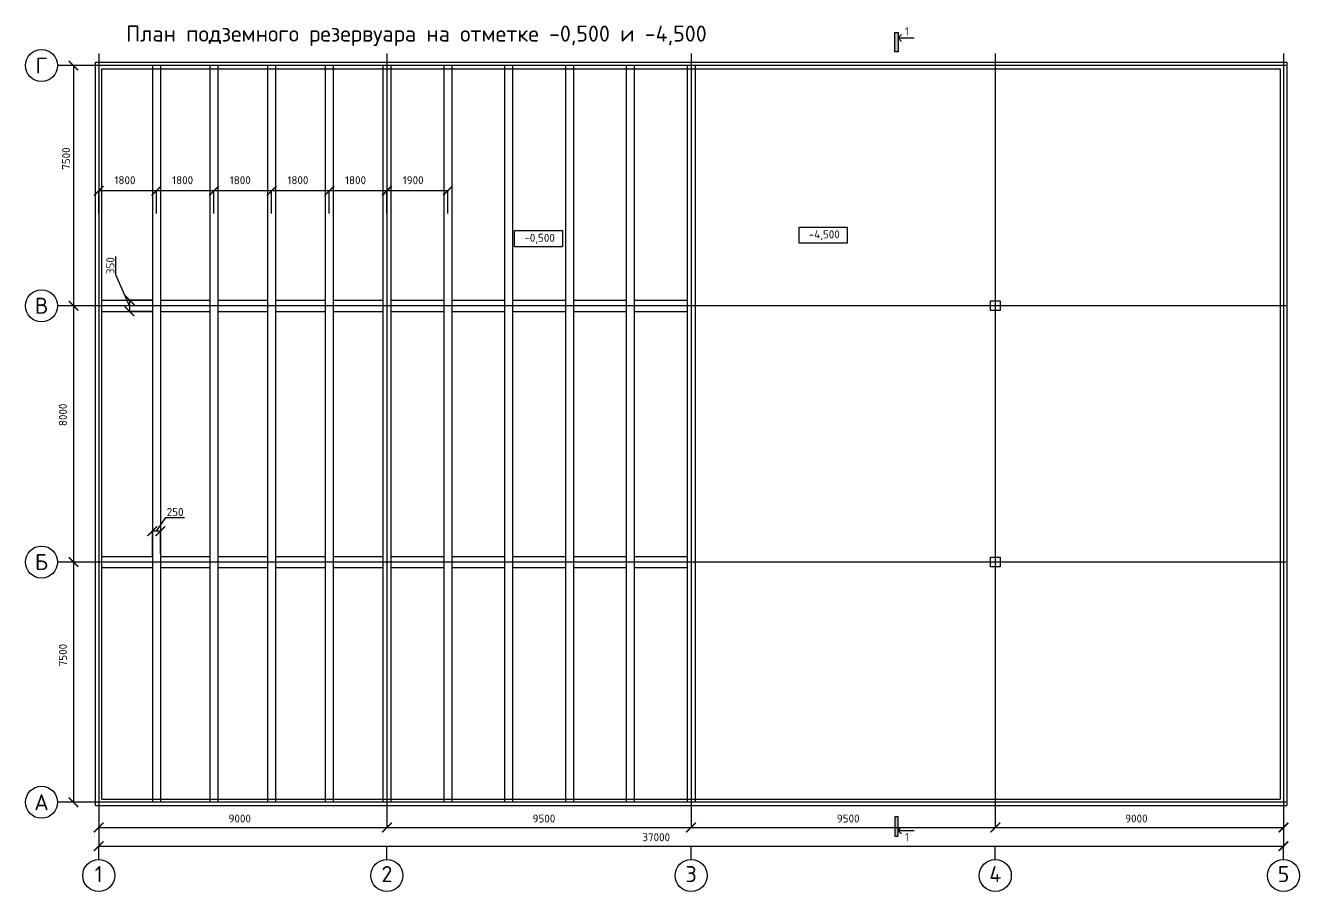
# Model space of a CAD drawing. Header units: inches. Extents: x -40792 to 154464, y -8824 to 63685.
# Drawn here: x 114677 to 154464, y -4977 to 22059 of the extents above; entities that cross this region are included whole.
import ezdxf

# ---------------------------------------------------------------- set-up
doc = ezdxf.new("R2010")
doc.units = ezdxf.units.IN
doc.header["$MEASUREMENT"] = 0
doc.linetypes.add('DASHDOT_axis', pattern=[24, 20, -1.5, 1, -1.5])
doc.layers.add('КМ-Размеры', color=2, linetype='Continuous')
doc.styles.add('GOST-2.304_Type-B', font='GOST_Common.ttf')
doc.styles.add('ISOCPEUR', font='isocpeur.ttf')
doc.dimstyles.new('SPDS', dxfattribs={"dimscale": 100, "dimtxt": 2.5, "dimasz": 2, "dimexe": 1.25, "dimexo": 0.625, "dimtad": 1, "dimdec": 0, "dimrnd": 0.001, "dimtxsty": 'GOST-2.304_Type-B', "dimblk": 'ARCHTICK', "dimcen": 2.5, "dimdle": 2, "dimadec": 0, "dimazin": 2, "dimtfac": 0.75, "dimtdec": 0, "dimtmove": 1, "dimatfit": 3, "dimfxl": 1.25, "dimtolj": 1, "dimarcsym": 0})

# ---------------------------------------------------------------- blocks, each defined once
blk = doc.blocks.new('_ArchTick')
at = {"color": 0, "linetype": 'ByBlock', "const_width": 0.15}
blk.add_lwpolyline([(-0.5, -0.5), (0.5, 0.5)], dxfattribs=at)
blk = doc.blocks.new('*D83')
at = {"layer": 'Defpoints', "color": 0, "ltscale": 10, "transparency": 16777216}
for p in [(116964, -2192), (153964, -2192), (153964, -3562)]:
    blk.add_point(p, dxfattribs=at)
at = {"layer": 'КМ-Размеры', "color": 0, "lineweight": -2, "ltscale": 10, "transparency": 16777216}
for p, q in [((116964, -2198), (116964, -3575)), ((153964, -2198), (153964, -3575))]:
    blk.add_line(p, q, dxfattribs=at)
at = {"layer": 'КМ-Размеры', "color": 0, "linetype": 'ByBlock', "ltscale": 10, "transparency": 16777216}
blk.add_line((116944, -3562), (153984, -3562), dxfattribs=at)
at = {"layer": 'КМ-Размеры', "color": 0, "ltscale": 10, "transparency": 16777216, "xscale": 300, "yscale": 300, "zscale": 300, "rotation": 180}
blk.add_blockref('_ArchTick', (116964, -3562), dxfattribs=at)
at = {"layer": 'КМ-Размеры', "color": 0, "ltscale": 10, "transparency": 16777216, "xscale": 300, "yscale": 300, "zscale": 300}
blk.add_blockref('_ArchTick', (153964, -3562), dxfattribs=at)
at = {"layer": 'КМ-Размеры', "color": 0, "lineweight": 15, "ltscale": 10, "transparency": 16777216, "insert": (134374, -3283), "char_height": 250, "attachment_point": 5, "style": 'ISOCPEUR'}
blk.add_mtext('\\A1;37000', dxfattribs=at)
blk = doc.blocks.new('*D84')
at = {"layer": 'Defpoints', "color": 0, "ltscale": 10, "transparency": 16777216}
for p in [(116964, -2092), (125964, -2192), (125964, -2979)]:
    blk.add_point(p, dxfattribs=at)
at = {"layer": 'КМ-Размеры', "color": 0, "lineweight": -2, "ltscale": 10, "transparency": 16777216}
for p, q in [((116964, -2098), (116964, -2991)), ((125964, -2198), (125964, -2991))]:
    blk.add_line(p, q, dxfattribs=at)
at = {"layer": 'КМ-Размеры', "color": 0, "linetype": 'ByBlock', "ltscale": 10, "transparency": 16777216}
blk.add_line((116944, -2979), (125984, -2979), dxfattribs=at)
at = {"layer": 'КМ-Размеры', "color": 0, "ltscale": 10, "transparency": 16777216, "xscale": 300, "yscale": 300, "zscale": 300, "rotation": 180}
blk.add_blockref('_ArchTick', (116964, -2979), dxfattribs=at)
at = {"layer": 'КМ-Размеры', "color": 0, "ltscale": 10, "transparency": 16777216, "xscale": 300, "yscale": 300, "zscale": 300}
blk.add_blockref('_ArchTick', (125964, -2979), dxfattribs=at)
at = {"layer": 'КМ-Размеры', "color": 0, "lineweight": 15, "ltscale": 10, "transparency": 16777216, "insert": (121369, -2699), "char_height": 250, "attachment_point": 5, "style": 'ISOCPEUR'}
blk.add_mtext('\\A1;9000', dxfattribs=at)
blk = doc.blocks.new('*D85')
at = {"layer": 'Defpoints', "color": 0, "ltscale": 10, "transparency": 16777216}
for p in [(144964, -2092), (153964, -2192), (153964, -2979)]:
    blk.add_point(p, dxfattribs=at)
at = {"layer": 'КМ-Размеры', "color": 0, "lineweight": -2, "ltscale": 10, "transparency": 16777216}
for p, q in [((144964, -2098), (144964, -2991)), ((153964, -2198), (153964, -2991))]:
    blk.add_line(p, q, dxfattribs=at)
at = {"layer": 'КМ-Размеры', "color": 0, "linetype": 'ByBlock', "ltscale": 10, "transparency": 16777216}
blk.add_line((144944, -2979), (153984, -2979), dxfattribs=at)
at = {"layer": 'КМ-Размеры', "color": 0, "ltscale": 10, "transparency": 16777216, "xscale": 300, "yscale": 300, "zscale": 300, "rotation": 180}
blk.add_blockref('_ArchTick', (144964, -2979), dxfattribs=at)
at = {"layer": 'КМ-Размеры', "color": 0, "ltscale": 10, "transparency": 16777216, "xscale": 300, "yscale": 300, "zscale": 300}
blk.add_blockref('_ArchTick', (153964, -2979), dxfattribs=at)
at = {"layer": 'КМ-Размеры', "color": 0, "lineweight": 15, "ltscale": 10, "transparency": 16777216, "insert": (149369, -2699), "char_height": 250, "attachment_point": 5, "style": 'ISOCPEUR'}
blk.add_mtext('\\A1;9000', dxfattribs=at)
blk = doc.blocks.new('*D86')
at = {"layer": 'Defpoints', "color": 0, "ltscale": 10, "transparency": 16777216}
for p in [(135464, -2192), (144964, -2192), (144964, -2979)]:
    blk.add_point(p, dxfattribs=at)
at = {"layer": 'КМ-Размеры', "color": 0, "lineweight": -2, "ltscale": 10, "transparency": 16777216}
for p, q in [((135464, -2198), (135464, -2991)), ((144964, -2198), (144964, -2991))]:
    blk.add_line(p, q, dxfattribs=at)
at = {"layer": 'КМ-Размеры', "color": 0, "linetype": 'ByBlock', "ltscale": 10, "transparency": 16777216}
blk.add_line((135444, -2979), (144984, -2979), dxfattribs=at)
at = {"layer": 'КМ-Размеры', "color": 0, "ltscale": 10, "transparency": 16777216, "xscale": 300, "yscale": 300, "zscale": 300, "rotation": 180}
blk.add_blockref('_ArchTick', (135464, -2979), dxfattribs=at)
at = {"layer": 'КМ-Размеры', "color": 0, "ltscale": 10, "transparency": 16777216, "xscale": 300, "yscale": 300, "zscale": 300}
blk.add_blockref('_ArchTick', (144964, -2979), dxfattribs=at)
at = {"layer": 'КМ-Размеры', "color": 0, "lineweight": 15, "ltscale": 10, "transparency": 16777216, "insert": (140369, -2699), "char_height": 250, "attachment_point": 5, "style": 'ISOCPEUR'}
blk.add_mtext('\\A1;9500', dxfattribs=at)
blk = doc.blocks.new('*D87')
at = {"layer": 'Defpoints', "color": 0, "ltscale": 10, "transparency": 16777216}
for p in [(125964, -2192), (135464, -2192), (135464, -2979)]:
    blk.add_point(p, dxfattribs=at)
at = {"layer": 'КМ-Размеры', "color": 0, "lineweight": -2, "ltscale": 10, "transparency": 16777216}
for p, q in [((125964, -2198), (125964, -2991)), ((135464, -2198), (135464, -2991))]:
    blk.add_line(p, q, dxfattribs=at)
at = {"layer": 'КМ-Размеры', "color": 0, "linetype": 'ByBlock', "ltscale": 10, "transparency": 16777216}
blk.add_line((125944, -2979), (135484, -2979), dxfattribs=at)
at = {"layer": 'КМ-Размеры', "color": 0, "ltscale": 10, "transparency": 16777216, "xscale": 300, "yscale": 300, "zscale": 300, "rotation": 180}
blk.add_blockref('_ArchTick', (125964, -2979), dxfattribs=at)
at = {"layer": 'КМ-Размеры', "color": 0, "ltscale": 10, "transparency": 16777216, "xscale": 300, "yscale": 300, "zscale": 300}
blk.add_blockref('_ArchTick', (135464, -2979), dxfattribs=at)
at = {"layer": 'КМ-Размеры', "color": 0, "lineweight": 15, "ltscale": 10, "transparency": 16777216, "insert": (130869, -2699), "char_height": 250, "attachment_point": 5, "style": 'ISOCPEUR'}
blk.add_mtext('\\A1;9500', dxfattribs=at)
blk = doc.blocks.new('*D88')
at = {"layer": 'Defpoints', "color": 0, "ltscale": 10, "transparency": 16777216}
for p in [(116964, 5308), (116177, -2192), (116964, -2192)]:
    blk.add_point(p, dxfattribs=at)
at = {"layer": 'КМ-Размеры', "color": 0, "lineweight": -2, "ltscale": 10, "transparency": 16777216}
for p, q in [((116958, 5308), (116165, 5308)), ((116958, -2192), (116165, -2192))]:
    blk.add_line(p, q, dxfattribs=at)
at = {"layer": 'КМ-Размеры', "color": 0, "linetype": 'ByBlock', "ltscale": 10, "transparency": 16777216}
blk.add_line((116177, 5328), (116177, -2212), dxfattribs=at)
at = {"layer": 'КМ-Размеры', "color": 0, "ltscale": 10, "transparency": 16777216, "xscale": 300, "yscale": 300, "zscale": 300}
for p, rotation in [((116177, 5308), 90), ((116177, -2192), 270)]:
    blk.add_blockref('_ArchTick', p, dxfattribs=dict(at, rotation=rotation))
at = {"layer": 'КМ-Размеры', "color": 0, "lineweight": 15, "ltscale": 10, "transparency": 16777216, "insert": (115846, 2403), "char_height": 250, "attachment_point": 5, "rotation": 90, "style": 'ISOCPEUR'}
blk.add_mtext('\\A1;7500', dxfattribs=at)
blk = doc.blocks.new('*D89')
at = {"layer": 'Defpoints', "color": 0, "ltscale": 10, "transparency": 16777216}
for p in [(116964, 13308), (116177, 5308), (116964, 5308)]:
    blk.add_point(p, dxfattribs=at)
at = {"layer": 'КМ-Размеры', "color": 0, "lineweight": -2, "ltscale": 10, "transparency": 16777216}
for p, q in [((116958, 13308), (116165, 13308)), ((116958, 5308), (116165, 5308))]:
    blk.add_line(p, q, dxfattribs=at)
at = {"layer": 'КМ-Размеры', "color": 0, "linetype": 'ByBlock', "ltscale": 10, "transparency": 16777216}
blk.add_line((116177, 13328), (116177, 5288), dxfattribs=at)
at = {"layer": 'КМ-Размеры', "color": 0, "ltscale": 10, "transparency": 16777216, "xscale": 300, "yscale": 300, "zscale": 300}
for p, rotation in [((116177, 13308), 90), ((116177, 5308), 270)]:
    blk.add_blockref('_ArchTick', p, dxfattribs=dict(at, rotation=rotation))
at = {"layer": 'КМ-Размеры', "color": 0, "lineweight": 15, "ltscale": 10, "transparency": 16777216, "insert": (115846, 9903), "char_height": 250, "attachment_point": 5, "rotation": 90, "style": 'ISOCPEUR'}
blk.add_mtext('\\A1;8000', dxfattribs=at)
blk = doc.blocks.new('*D90')
at = {"layer": 'Defpoints', "color": 0, "ltscale": 10, "transparency": 16777216}
for p in [(117064, 20808), (116177, 13308), (117064, 13308)]:
    blk.add_point(p, dxfattribs=at)
at = {"layer": 'КМ-Размеры', "color": 0, "lineweight": -2, "ltscale": 10, "transparency": 16777216}
for p, q in [((117058, 20808), (116165, 20808)), ((117058, 13308), (116165, 13308))]:
    blk.add_line(p, q, dxfattribs=at)
at = {"layer": 'КМ-Размеры', "color": 0, "linetype": 'ByBlock', "ltscale": 10, "transparency": 16777216}
blk.add_line((116177, 20828), (116177, 13288), dxfattribs=at)
at = {"layer": 'КМ-Размеры', "color": 0, "ltscale": 10, "transparency": 16777216, "xscale": 300, "yscale": 300, "zscale": 300}
for p, rotation in [((116177, 20808), 90), ((116177, 13308), 270)]:
    blk.add_blockref('_ArchTick', p, dxfattribs=dict(at, rotation=rotation))
at = {"layer": 'КМ-Размеры', "color": 0, "lineweight": 15, "ltscale": 10, "transparency": 16777216, "insert": (115946, 17903), "char_height": 250, "attachment_point": 5, "rotation": 90, "style": 'ISOCPEUR'}
blk.add_mtext('\\A1;7500', dxfattribs=at)
blk = doc.blocks.new('*D91')
at = {"layer": 'Defpoints', "color": 0, "ltscale": 10, "transparency": 16777216}
for p in [(117927, 13133), (118639, 13483), (118639, 13133)]:
    blk.add_point(p, dxfattribs=at)
at = {"layer": 'КМ-Размеры', "color": 0, "linetype": 'ByBlock', "ltscale": 10, "transparency": 16777216}
for p, q in [((117503, 14274), (117503, 14849)), ((117927, 13308), (117503, 14274)), ((117927, 13503), (117927, 13113))]:
    blk.add_line(p, q, dxfattribs=at)
at = {"layer": 'КМ-Размеры', "color": 0, "lineweight": -2, "ltscale": 10, "transparency": 16777216}
for p, q in [((118633, 13483), (117914, 13483)), ((118633, 13133), (117914, 13133))]:
    blk.add_line(p, q, dxfattribs=at)
at = {"layer": 'КМ-Размеры', "color": 0, "ltscale": 10, "transparency": 16777216, "xscale": 300, "yscale": 300, "zscale": 300}
for p, rotation in [((117927, 13483), 90), ((117927, 13133), 270)]:
    blk.add_blockref('_ArchTick', p, dxfattribs=dict(at, rotation=rotation))
at = {"layer": 'КМ-Размеры', "color": 0, "lineweight": 15, "ltscale": 10, "transparency": 16777216, "insert": (117328, 14562), "char_height": 250, "attachment_point": 5, "rotation": 90, "style": 'ISOCPEUR'}
blk.add_mtext('\\A1;350', dxfattribs=at)
blk = doc.blocks.new('*D76')
at = {"layer": 'Defpoints', "color": 0, "ltscale": 10, "transparency": 16777216}
for p in [(118639, 6272), (118639, 5483), (118889, 5559)]:
    blk.add_point(p, dxfattribs=at)
at = {"layer": 'КМ-Размеры', "color": 0, "linetype": 'ByBlock', "ltscale": 10, "transparency": 16777216}
for p, q in [((118764, 6272), (119065, 6695)), ((119065, 6695), (119640, 6695)), ((118909, 6272), (118619, 6272))]:
    blk.add_line(p, q, dxfattribs=at)
at = {"layer": 'КМ-Размеры', "color": 0, "lineweight": -2, "ltscale": 10, "transparency": 16777216}
for p, q in [((118639, 5490), (118639, 6284)), ((118889, 5565), (118889, 6284))]:
    blk.add_line(p, q, dxfattribs=at)
at = {"layer": 'КМ-Размеры', "color": 0, "ltscale": 10, "transparency": 16777216, "xscale": 300, "yscale": 300, "zscale": 300, "rotation": 180}
blk.add_blockref('_ArchTick', (118639, 6272), dxfattribs=at)
at = {"layer": 'КМ-Размеры', "color": 0, "ltscale": 10, "transparency": 16777216, "xscale": 300, "yscale": 300, "zscale": 300}
blk.add_blockref('_ArchTick', (118889, 6272), dxfattribs=at)
at = {"layer": 'КМ-Размеры', "color": 0, "lineweight": 15, "ltscale": 10, "transparency": 16777216, "insert": (119352, 6870), "char_height": 250, "attachment_point": 5, "style": 'ISOCPEUR'}
blk.add_mtext('\\A1;250', dxfattribs=at)
blk = doc.blocks.new('*D77')
at = {"layer": 'Defpoints', "color": 0, "ltscale": 10, "transparency": 16777216}
for p in [(116964, 16899), (116964, 16186), (118764, 16186)]:
    blk.add_point(p, dxfattribs=at)
at = {"layer": 'КМ-Размеры', "color": 0, "linetype": 'ByBlock', "ltscale": 10, "transparency": 16777216}
blk.add_line((118784, 16899), (116944, 16899), dxfattribs=at)
at = {"layer": 'КМ-Размеры', "color": 0, "lineweight": -2, "ltscale": 10, "transparency": 16777216}
for p, q in [((116964, 16192), (116964, 16911)), ((118764, 16192), (118764, 16911))]:
    blk.add_line(p, q, dxfattribs=at)
at = {"layer": 'КМ-Размеры', "color": 0, "ltscale": 10, "transparency": 16777216, "xscale": 300, "yscale": 300, "zscale": 300, "rotation": 180}
blk.add_blockref('_ArchTick', (116964, 16899), dxfattribs=at)
at = {"layer": 'КМ-Размеры', "color": 0, "ltscale": 10, "transparency": 16777216, "xscale": 300, "yscale": 300, "zscale": 300}
blk.add_blockref('_ArchTick', (118764, 16899), dxfattribs=at)
at = {"layer": 'КМ-Размеры', "color": 0, "lineweight": 15, "ltscale": 10, "transparency": 16777216, "insert": (117784, 17228), "char_height": 250, "attachment_point": 5, "style": 'ISOCPEUR'}
blk.add_mtext('\\A1;1800', dxfattribs=at)
blk = doc.blocks.new('*D78')
at = {"layer": 'Defpoints', "color": 0, "ltscale": 10, "transparency": 16777216}
for p in [(118764, 16899), (118764, 16186), (120564, 16186)]:
    blk.add_point(p, dxfattribs=at)
at = {"layer": 'КМ-Размеры', "color": 0, "linetype": 'ByBlock', "ltscale": 10, "transparency": 16777216}
blk.add_line((120584, 16899), (118744, 16899), dxfattribs=at)
at = {"layer": 'КМ-Размеры', "color": 0, "lineweight": -2, "ltscale": 10, "transparency": 16777216}
for p, q in [((118764, 16192), (118764, 16911)), ((120564, 16192), (120564, 16911))]:
    blk.add_line(p, q, dxfattribs=at)
at = {"layer": 'КМ-Размеры', "color": 0, "ltscale": 10, "transparency": 16777216, "xscale": 300, "yscale": 300, "zscale": 300, "rotation": 180}
blk.add_blockref('_ArchTick', (118764, 16899), dxfattribs=at)
at = {"layer": 'КМ-Размеры', "color": 0, "ltscale": 10, "transparency": 16777216, "xscale": 300, "yscale": 300, "zscale": 300}
blk.add_blockref('_ArchTick', (120564, 16899), dxfattribs=at)
at = {"layer": 'КМ-Размеры', "color": 0, "lineweight": 15, "ltscale": 10, "transparency": 16777216, "insert": (119584, 17228), "char_height": 250, "attachment_point": 5, "style": 'ISOCPEUR'}
blk.add_mtext('\\A1;1800', dxfattribs=at)
blk = doc.blocks.new('*D79')
at = {"layer": 'Defpoints', "color": 0, "ltscale": 10, "transparency": 16777216}
for p in [(120564, 16899), (120564, 16186), (122364, 16186)]:
    blk.add_point(p, dxfattribs=at)
at = {"layer": 'КМ-Размеры', "color": 0, "linetype": 'ByBlock', "ltscale": 10, "transparency": 16777216}
blk.add_line((122384, 16899), (120544, 16899), dxfattribs=at)
at = {"layer": 'КМ-Размеры', "color": 0, "lineweight": -2, "ltscale": 10, "transparency": 16777216}
for p, q in [((120564, 16192), (120564, 16911)), ((122364, 16192), (122364, 16911))]:
    blk.add_line(p, q, dxfattribs=at)
at = {"layer": 'КМ-Размеры', "color": 0, "ltscale": 10, "transparency": 16777216, "xscale": 300, "yscale": 300, "zscale": 300, "rotation": 180}
blk.add_blockref('_ArchTick', (120564, 16899), dxfattribs=at)
at = {"layer": 'КМ-Размеры', "color": 0, "ltscale": 10, "transparency": 16777216, "xscale": 300, "yscale": 300, "zscale": 300}
blk.add_blockref('_ArchTick', (122364, 16899), dxfattribs=at)
at = {"layer": 'КМ-Размеры', "color": 0, "lineweight": 15, "ltscale": 10, "transparency": 16777216, "insert": (121384, 17228), "char_height": 250, "attachment_point": 5, "style": 'ISOCPEUR'}
blk.add_mtext('\\A1;1800', dxfattribs=at)
blk = doc.blocks.new('*D80')
at = {"layer": 'Defpoints', "color": 0, "ltscale": 10, "transparency": 16777216}
for p in [(122364, 16899), (122364, 16186), (124164, 16186)]:
    blk.add_point(p, dxfattribs=at)
at = {"layer": 'КМ-Размеры', "color": 0, "linetype": 'ByBlock', "ltscale": 10, "transparency": 16777216}
blk.add_line((124184, 16899), (122344, 16899), dxfattribs=at)
at = {"layer": 'КМ-Размеры', "color": 0, "lineweight": -2, "ltscale": 10, "transparency": 16777216}
for p, q in [((122364, 16192), (122364, 16911)), ((124164, 16192), (124164, 16911))]:
    blk.add_line(p, q, dxfattribs=at)
at = {"layer": 'КМ-Размеры', "color": 0, "ltscale": 10, "transparency": 16777216, "xscale": 300, "yscale": 300, "zscale": 300, "rotation": 180}
blk.add_blockref('_ArchTick', (122364, 16899), dxfattribs=at)
at = {"layer": 'КМ-Размеры', "color": 0, "ltscale": 10, "transparency": 16777216, "xscale": 300, "yscale": 300, "zscale": 300}
blk.add_blockref('_ArchTick', (124164, 16899), dxfattribs=at)
at = {"layer": 'КМ-Размеры', "color": 0, "lineweight": 15, "ltscale": 10, "transparency": 16777216, "insert": (123184, 17228), "char_height": 250, "attachment_point": 5, "style": 'ISOCPEUR'}
blk.add_mtext('\\A1;1800', dxfattribs=at)
blk = doc.blocks.new('*D81')
at = {"layer": 'Defpoints', "color": 0, "ltscale": 10, "transparency": 16777216}
for p in [(124164, 16899), (124164, 16186), (125964, 16186)]:
    blk.add_point(p, dxfattribs=at)
at = {"layer": 'КМ-Размеры', "color": 0, "linetype": 'ByBlock', "ltscale": 10, "transparency": 16777216}
blk.add_line((125984, 16899), (124144, 16899), dxfattribs=at)
at = {"layer": 'КМ-Размеры', "color": 0, "lineweight": -2, "ltscale": 10, "transparency": 16777216}
for p, q in [((124164, 16192), (124164, 16911)), ((125964, 16192), (125964, 16911))]:
    blk.add_line(p, q, dxfattribs=at)
at = {"layer": 'КМ-Размеры', "color": 0, "ltscale": 10, "transparency": 16777216, "xscale": 300, "yscale": 300, "zscale": 300, "rotation": 180}
blk.add_blockref('_ArchTick', (124164, 16899), dxfattribs=at)
at = {"layer": 'КМ-Размеры', "color": 0, "ltscale": 10, "transparency": 16777216, "xscale": 300, "yscale": 300, "zscale": 300}
blk.add_blockref('_ArchTick', (125964, 16899), dxfattribs=at)
at = {"layer": 'КМ-Размеры', "color": 0, "lineweight": 15, "ltscale": 10, "transparency": 16777216, "insert": (124984, 17228), "char_height": 250, "attachment_point": 5, "style": 'ISOCPEUR'}
blk.add_mtext('\\A1;1800', dxfattribs=at)
blk = doc.blocks.new('*D82')
at = {"layer": 'Defpoints', "color": 0, "ltscale": 10, "transparency": 16777216}
for p in [(125964, 16899), (125964, 16186), (127864, 16186)]:
    blk.add_point(p, dxfattribs=at)
at = {"layer": 'КМ-Размеры', "color": 0, "linetype": 'ByBlock', "ltscale": 10, "transparency": 16777216}
blk.add_line((127884, 16899), (125944, 16899), dxfattribs=at)
at = {"layer": 'КМ-Размеры', "color": 0, "lineweight": -2, "ltscale": 10, "transparency": 16777216}
for p, q in [((125964, 16192), (125964, 16911)), ((127864, 16192), (127864, 16911))]:
    blk.add_line(p, q, dxfattribs=at)
at = {"layer": 'КМ-Размеры', "color": 0, "ltscale": 10, "transparency": 16777216, "xscale": 300, "yscale": 300, "zscale": 300, "rotation": 180}
blk.add_blockref('_ArchTick', (125964, 16899), dxfattribs=at)
at = {"layer": 'КМ-Размеры', "color": 0, "ltscale": 10, "transparency": 16777216, "xscale": 300, "yscale": 300, "zscale": 300}
blk.add_blockref('_ArchTick', (127864, 16899), dxfattribs=at)
at = {"layer": 'КМ-Размеры', "color": 0, "lineweight": 15, "ltscale": 10, "transparency": 16777216, "insert": (126784, 17228), "char_height": 250, "attachment_point": 5, "style": 'ISOCPEUR'}
blk.add_mtext('\\A1;1900', dxfattribs=at)

msp = doc.modelspace()

# ---------------------------------------------------------------- hatches: boundary and pattern name
at = {"transparency": 33554687}
h = msp.add_hatch(color=256, dxfattribs=at)
h.dxf.hatch_style = 1
h.paths.add_polyline_path([(141928.2, 21839.4), (141828.2, 21839.4), (141828.2, 21239.4), (141928.2, 21239.4)])
h = msp.add_hatch(color=256, dxfattribs=at)
h.dxf.hatch_style = 1
h.paths.add_polyline_path([(141928.2, -2645.4), (141828.2, -2645.4), (141828.2, -3245.4), (141928.2, -3245.4)])

# ---------------------------------------------------------------- linework, layer by layer
for p, q in [((141828.2, 21239.4), (141828.2, 21839.4)), ((141828.2, 21839.4), (141928.2, 21839.4)), ((141928.2, 21839.4), (141928.2, 21239.4)), ((141928.2, 21668.7), (142034.3, 21774.8)), ((141928.2, 21668.7), (142428.2, 21668.7)), ((141928.2, 21668.7), (142034.3, 21562.7)), ((141928.2, 21239.4), (141828.2, 21239.4)), ((116177.2, 20808.4), (115677.2, 20808.4)), ((116864.4, -2291.6), (116864.4, 20908.4)), ((116864.4, 20908.4), (154064.4, 20908.4)), ((117064.4, -2091.6), (117064.4, 20708.4)), ((117064.4, 20708.4), (153864.4, 20708.4)), ((118639.4, 20808.4), (118639.4, -2191.6)), ((118889.4, 20808.4), (118889.4, -2191.6)), ((120439.4, 20808.4), (120439.4, -2191.6)), ((120689.4, 20808.4), (120689.4, -2191.6)), ((122239.4, 20808.4), (122239.4, -2191.6)), ((122489.4, 20808.4), (122489.4, -2191.6)), ((124039.4, 20808.4), (124039.4, -2191.6)), ((124289.4, 20808.4), (124289.4, -2191.6)), ((125839.4, 20808.4), (125839.4, -2191.6)), ((126089.4, 20808.4), (126089.4, -2191.6)), ((127739.4, 20808.4), (127739.4, -2191.6)), ((127989.4, 20808.4), (127989.4, -2191.6)), ((129639.4, 20808.4), (129639.4, -2191.6)), ((129889.4, 20808.4), (129889.4, -2191.6)), ((131539.4, 20808.4), (131539.4, -2191.6)), ((131789.4, 20808.4), (131789.4, -2191.6)), ((133439.4, 20808.4), (133439.4, -2191.6)), ((133689.4, 20808.4), (133689.4, -2191.6)), ((135339.4, 20808.4), (135339.4, -2191.6)), ((135589.4, 20808.4), (135589.4, -2191.6)), ((153864.4, 20708.4), (153864.4, -2091.6)), ((154064.4, 20908.4), (154064.4, -2291.6)), ((129950.3, 15153.6), (129950.3, 15653.6)), ((129950.3, 15653.6), (131450.3, 15653.6)), ((131450.3, 15653.6), (131450.3, 15153.6)), ((138840.4, 15262.4), (138840.4, 15762.4)), ((138840.4, 15762.4), (140340.4, 15762.4)), ((140340.4, 15762.4), (140340.4, 15262.4)), ((131450.3, 15153.6), (129950.3, 15153.6)), ((140340.4, 15262.4), (138840.4, 15262.4)), ((116177.2, 13308.4), (115677.2, 13308.4)), ((117064.4, 13483.4), (118639.4, 13483.4)), ((117064.4, 13133.4), (118639.4, 13133.4)), ((118889.4, 13483.4), (120439.4, 13483.4)), ((118889.4, 13133.4), (120439.4, 13133.4)), ((120689.4, 13483.4), (122239.4, 13483.4)), ((120689.4, 13133.4), (122239.4, 13133.4)), ((122489.4, 13483.4), (124039.4, 13483.4)), ((122489.4, 13133.4), (124039.4, 13133.4)), ((124289.4, 13483.4), (125839.4, 13483.4)), ((124289.4, 13133.4), (125839.4, 13133.4)), ((126089.4, 13483.4), (127739.4, 13483.4)), ((126089.4, 13133.4), (127739.4, 13133.4)), ((127989.4, 13483.4), (129639.4, 13483.4)), ((127989.4, 13133.4), (129639.4, 13133.4)), ((129889.4, 13483.4), (131539.4, 13483.4)), ((129889.4, 13133.4), (131539.4, 13133.4)), ((131789.4, 13483.4), (133439.4, 13483.4)), ((131789.4, 13133.4), (133439.4, 13133.4)), ((133689.4, 13483.4), (135339.4, 13483.4)), ((133689.4, 13133.4), (135339.4, 13133.4)), ((116177.2, 5308.4), (115677.2, 5308.4)), ((117064.4, 5483.4), (118639.4, 5483.4)), ((118889.4, 5483.4), (120439.4, 5483.4)), ((120689.4, 5483.4), (122239.4, 5483.4)), ((122489.4, 5483.4), (124039.4, 5483.4)), ((124289.4, 5483.4), (125839.4, 5483.4)), ((126089.4, 5483.4), (127739.4, 5483.4)), ((127989.4, 5483.4), (129639.4, 5483.4)), ((129889.4, 5483.4), (131539.4, 5483.4)), ((131789.4, 5483.4), (133439.4, 5483.4)), ((133689.4, 5483.4), (135339.4, 5483.4)), ((117064.4, 5133.4), (118639.4, 5133.4)), ((118889.4, 5133.4), (120439.4, 5133.4)), ((120689.4, 5133.4), (122239.4, 5133.4)), ((122489.4, 5133.4), (124039.4, 5133.4)), ((124289.4, 5133.4), (125839.4, 5133.4)), ((126089.4, 5133.4), (127739.4, 5133.4)), ((127989.4, 5133.4), (129639.4, 5133.4)), ((129889.4, 5133.4), (131539.4, 5133.4)), ((131789.4, 5133.4), (133439.4, 5133.4)), ((133689.4, 5133.4), (135339.4, 5133.4)), ((116177.2, -2191.6), (115677.2, -2191.6)), ((116864.4, -2291.6), (154064.4, -2291.6)), ((117064.4, -2091.6), (153864.4, -2091.6)), ((141828.2, -2645.4), (141828.2, -3245.4)), ((141928.2, -2645.4), (141828.2, -2645.4)), ((141928.2, -3245.4), (141928.2, -2645.4)), ((141928.2, -3074.7), (142034.3, -2968.7)), ((141928.2, -3074.7), (142428.2, -3074.7)), ((141928.2, -3074.7), (142034.3, -3180.8)), ((116964.4, -3977.2), (116964.4, -3562.2)), ((125964.4, -3977.2), (125964.4, -3562.2)), ((135464.4, -3977.2), (135464.4, -3562.2)), ((141828.2, -3245.4), (141928.2, -3245.4)), ((144964.4, -3977.2), (144964.4, -3562.2)), ((153964.4, -3977.2), (153964.4, -3562.2))]:
    msp.add_line(p, q, dxfattribs=at)
at = {"linetype": 'DASHDOT_axis', "transparency": 33554687}
for points in [[(116964.4, 21179.2), (116964.4, -2191.6)], [(125964.4, 21179.2), (125964.4, -2191.6)], [(135464.4, 21179.2), (135464.4, -2191.6)], [(144964.4, 21179.2), (144964.4, -2191.6)], [(153964.4, 21179.2), (153964.4, -2191.6)], [(154039.4, 20808.4), (116964.4, 20808.4)], [(154039.4, 13308.4), (116964.4, 13308.4)], [(154039.4, 5308.4), (116964.4, 5308.4)], [(154039.4, -2191.6), (116964.4, -2191.6)]]:
    msp.add_lwpolyline(points, dxfattribs=at)
at = {"transparency": 33554687}
for points in [[(144814.4, 13458.4), (145114.4, 13458.4), (145114.4, 13158.4), (144814.4, 13158.4)], [(144814.4, 5458.4), (145114.4, 5458.4), (145114.4, 5158.4), (144814.4, 5158.4)]]:
    msp.add_lwpolyline(points, close=True, dxfattribs=at)
for centre in [(115177.2, 20808.4), (115177.2, 13308.4), (115177.2, 5308.4), (115177.2, -2191.6), (116964.4, -4477.2), (125964.4, -4477.2), (135464.4, -4477.2), (144964.4, -4477.2), (153964.4, -4477.2)]:
    msp.add_circle(centre, 500, dxfattribs=at)

# ---------------------------------------------------------------- texts
at = {"transparency": 33554687, "attachment_point": 5, "style": 'ISOCPEUR'}
for s, insert, char_height in [('План подземного резервуара на отметке -0,500 и -4,500 ', (126883.5, 21737.2), 500), ('1', (142203.6, 21872.6), 250), ('Г', (115177.2, 20808.4), 500), ('-0,500', (130732.4, 15400.6), 250), ('-4,500', (139622.5, 15509.4), 250), ('В', (115177.2, 13308.4), 500), ('Б', (115177.2, 5308.4), 500), ('А', (115177.2, -2191.6), 500), ('1', (142203.6, -3278.6), 250), ('1', (116964.4, -4433.2), 500), ('2', (125964.4, -4433.2), 500), ('3', (135464.4, -4433.2), 500), ('4', (144964.4, -4433.2), 500), ('5', (153964.4, -4433.2), 500)]:
    msp.add_mtext(s, dxfattribs=dict(at, insert=insert, char_height=char_height))

# ---------------------------------------------------------------- dimensions: what is measured, and where the dimension line sits
at = {"layer": 'КМ-Размеры', "color": 7, "lineweight": 15, "ltscale": 10, "transparency": 33554687}
for base, p1, p2, angle, override, picture, middle in [((116177.2, 13308.4), (117064.4, 20808.4), (117064.4, 13308.4), 270, {"dimscale": 10, "dimtxt": 25, "dimasz": 30, "dimtxsty": 'ISOCPEUR', "dimblk1": 'ArchTick', "dimblk2": 'ArchTick', "dimsah": 1, "dimlwd": 65535}, '*D90', (116077, 17903.4)), ((116964.4, 16898.8), (118764.4, 16185.9), (116964.4, 16185.9), 180, {"dimscale": 10, "dimtxt": 25, "dimasz": 30, "dimgap": 5, "dimtxsty": 'ISOCPEUR', "dimblk1": 'ArchTick', "dimblk2": 'ArchTick', "dimsah": 1, "dimlwd": 65535}, '*D77', (117784.1, 17052.8)), ((118764.4, 16898.8), (120564.4, 16185.9), (118764.4, 16185.9), 180, {"dimscale": 10, "dimtxt": 25, "dimasz": 30, "dimgap": 5, "dimtxsty": 'ISOCPEUR', "dimblk1": 'ArchTick', "dimblk2": 'ArchTick', "dimsah": 1, "dimlwd": 65535}, '*D78', (119584.1, 17052.8)), ((120564.4, 16898.8), (122364.4, 16185.9), (120564.4, 16185.9), 180, {"dimscale": 10, "dimtxt": 25, "dimasz": 30, "dimgap": 5, "dimtxsty": 'ISOCPEUR', "dimblk1": 'ArchTick', "dimblk2": 'ArchTick', "dimsah": 1, "dimlwd": 65535}, '*D79', (121384.1, 17052.8)), ((122364.4, 16898.8), (124164.4, 16185.9), (122364.4, 16185.9), 180, {"dimscale": 10, "dimtxt": 25, "dimasz": 30, "dimgap": 5, "dimtxsty": 'ISOCPEUR', "dimblk1": 'ArchTick', "dimblk2": 'ArchTick', "dimsah": 1, "dimlwd": 65535}, '*D80', (123184.1, 17052.8)), ((124164.4, 16898.8), (125964.4, 16185.9), (124164.4, 16185.9), 180, {"dimscale": 10, "dimtxt": 25, "dimasz": 30, "dimgap": 5, "dimtxsty": 'ISOCPEUR', "dimblk1": 'ArchTick', "dimblk2": 'ArchTick', "dimsah": 1, "dimlwd": 65535}, '*D81', (124984.1, 17052.8)), ((125964.4, 16898.8), (127864.4, 16185.9), (125964.4, 16185.9), 180, {"dimscale": 10, "dimtxt": 25, "dimasz": 30, "dimgap": 5, "dimtxsty": 'ISOCPEUR', "dimblk1": 'ArchTick', "dimblk2": 'ArchTick', "dimsah": 1, "dimlwd": 65535}, '*D82', (126784.1, 17052.8)), ((117926.5, 13133.4), (118639.4, 13483.4), (118639.4, 13133.4), 270, {"dimscale": 10, "dimtxt": 25, "dimasz": 30, "dimgap": 5, "dimtxsty": 'ISOCPEUR', "dimblk1": 'ArchTick', "dimblk2": 'ArchTick', "dimsah": 1, "dimlwd": 65535}, '*D91', (117503.5, 14324.4)), ((116177.2, 5308.4), (116964.4, 13308.4), (116964.4, 5308.4), 270, {"dimscale": 10, "dimtxt": 25, "dimasz": 30, "dimtxsty": 'ISOCPEUR', "dimblk1": 'ArchTick', "dimblk2": 'ArchTick', "dimsah": 1, "dimlwd": 65535}, '*D89', (115977, 9903.4)), ((118639.4, 6271.7), (118889.4, 5558.8), (118639.4, 5483.4), 180, {"dimscale": 10, "dimtxt": 25, "dimasz": 30, "dimgap": 5, "dimtxsty": 'ISOCPEUR', "dimblk1": 'ArchTick', "dimblk2": 'ArchTick', "dimsah": 1, "dimlwd": 65535}, '*D76', (119114.6, 6694.8)), ((116177.2, -2191.6), (116964.4, 5308.4), (116964.4, -2191.6), 270, {"dimscale": 10, "dimtxt": 25, "dimasz": 30, "dimtxsty": 'ISOCPEUR', "dimblk1": 'ArchTick', "dimblk2": 'ArchTick', "dimsah": 1, "dimlwd": 65535}, '*D88', (115977, 2403.4))]:
    dim = msp.add_linear_dim(base=base, p1=p1, p2=p2, angle=angle, dimstyle='SPDS', override=override, dxfattribs=at)
    dim.commit()
    dim.dimension.update_dxf_attribs({"geometry": picture, "text_midpoint": middle, "dimtype": 160})
for base, p1, p2, picture, middle in [((125964.4, -2978.8), (116964.4, -2091.6), (125964.4, -2191.6), '*D84', (121369.3, -2830.7)), ((153964.4, -3562.2), (116964.4, -2191.6), (153964.4, -2191.6), '*D83', (134373.7, -3414.1)), ((135464.4, -2978.8), (125964.4, -2191.6), (135464.4, -2191.6), '*D87', (130869.3, -2830.7)), ((144964.4, -2978.8), (135464.4, -2191.6), (144964.4, -2191.6), '*D86', (140369.3, -2830.7)), ((153964.4, -2978.8), (144964.4, -2091.6), (153964.4, -2191.6), '*D85', (149369.3, -2830.7))]:
    dim = msp.add_linear_dim(base=base, p1=p1, p2=p2, dimstyle='SPDS', override={"dimscale": 10, "dimtxt": 25, "dimasz": 30, "dimtxsty": 'ISOCPEUR', "dimblk1": 'ArchTick', "dimblk2": 'ArchTick', "dimsah": 1, "dimlwd": 65535}, dxfattribs=at)
    dim.commit()
    dim.dimension.update_dxf_attribs({"geometry": picture, "text_midpoint": middle, "dimtype": 160})

doc.saveas('drawing.dxf')
